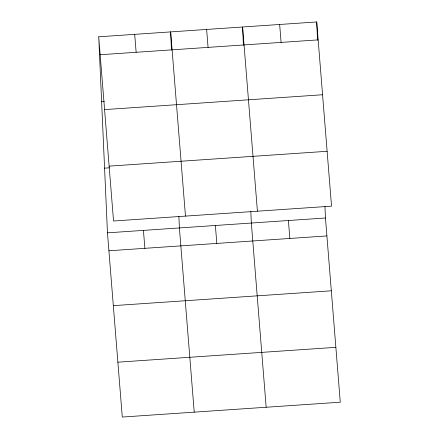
<?xml version="1.0" encoding="UTF-8"?>
<svg xmlns="http://www.w3.org/2000/svg" width="439" height="439" viewBox="0 0 439 439"><rect width="100%" height="100%" fill="white"/><g stroke="black" fill="none" stroke-linecap="round" stroke-linejoin="round"><path stroke-width="0.66" d="M98.72 36.799L316.711 21.95L331.533 206.16L113.542 221.004L98.72 36.799L107.467 232.84L122.289 417.05L340.28 402.201L325.458 217.996L324.948 206.539M100.163 54.732L318.154 39.883M101.607 101.491L104.323 101.305M104.581 109.602L322.572 94.753M109.13 166.134L327.121 151.29M104.581 168.148L109.333 167.824M107.467 232.84L325.458 217.996M108.91 250.773L326.901 235.93M113.322 305.648L331.313 290.799M117.871 362.18L335.862 347.331M279.654 24.474L281.097 42.407M288.401 220.515L289.844 238.454M257.419 211.208L242.597 26.998L243.409 45.195M266.16 407.249L251.338 223.039L250.828 211.587M206.626 29.446L208.07 47.379M215.373 225.492L216.817 243.425M185.477 216.109L170.656 31.899L171.468 50.095M194.225 412.15L179.403 227.94L178.892 216.487M134.691 34.346L136.134 52.279M143.432 230.393L144.875 248.326M316.711 21.95L317.523 40.147"/></g></svg>
